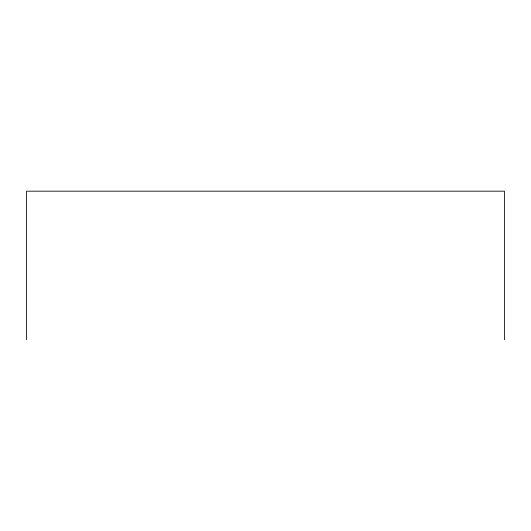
<?xml version="1.0" encoding="UTF-8"?>
<svg xmlns="http://www.w3.org/2000/svg" width="531" height="531" viewBox="0 0 531 531"><rect width="100%" height="100%" fill="white"/><g stroke="black" fill="none" stroke-linecap="round" stroke-linejoin="round"><path stroke-width="0.8" d="M504.45 339.82L504.45 191.18L26.55 191.18L26.55 339.82"/></g></svg>
